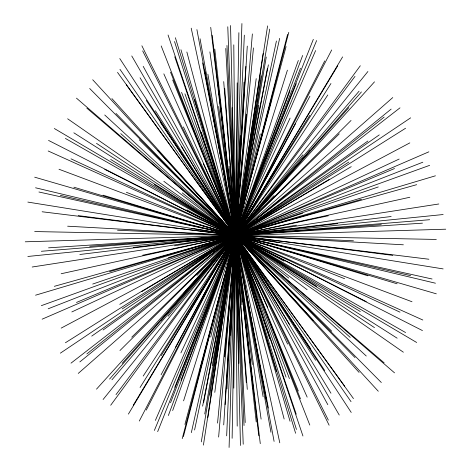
<?xml version="1.0" encoding="UTF-8"?>
<svg xmlns="http://www.w3.org/2000/svg" width="471" height="471" viewBox="0 0 471 471"><rect width="100%" height="100%" fill="white"/><g stroke="black" fill="none" stroke-linecap="round" stroke-linejoin="round"><path stroke-width="0.71" d="M233.793 388.169L237.207 82.831M232.126 438.301L238.874 32.699M229.083 447.45L241.917 23.55M226.669 435.852L244.331 35.148M230.543 335.252L240.457 135.748M226.963 388.793L244.037 82.207M225.12 404.642L245.88 66.358M223.713 424.913L247.287 46.087M218.632 437.064L252.368 33.936M224.585 356.877L246.415 114.123M217.549 423.099L253.451 47.901M214.788 392.378L256.212 78.622M207.888 417.524L263.112 53.476M203.413 445.101L267.587 25.899M209.895 395.198L261.105 75.802M201.294 441.88L269.706 29.12M225.12 297.23L245.88 173.77M204.75 413.962L266.25 57.038M212.215 365.72L258.785 105.28M203.696 402.228L267.304 68.772M202.612 406.173L268.388 64.827M227.781 272.568L243.219 198.432M194.582 429.994L276.418 41.006M191.338 432.625L279.662 38.375M210.72 337.065L260.28 133.935M183.407 436.617L287.593 34.383M182.218 438.642L288.782 32.358M200.04 369.299L270.96 101.701M184.926 424.412L286.074 46.588M183.584 400.845L287.416 70.155M172.669 410.529L298.331 60.471M168.365 415.522L302.635 55.478M180.958 380.321L290.042 90.679M170.531 402.74L300.469 68.26M157.673 431.648L313.327 39.352M174.753 387.35L296.247 83.65M154.364 430.447L316.636 40.553M155.371 420.432L315.629 50.568M180.917 352.885L290.083 118.115M146.257 410.106L324.743 60.894M139.298 421.039L331.702 49.961M161.082 374.781L309.918 96.219M175.389 347.457L295.611 123.543M128.383 414.103L342.617 56.897M133.264 405.195L337.736 65.805M161.194 355.652L309.806 115.348M140.052 387.492L330.948 83.508M143.196 376.046L327.804 94.954M110.697 405.237L360.303 65.763M115.99 394.627L355.01 76.373M103.09 399.502L367.91 71.498M168.059 316.212L302.941 154.788M111.927 379.809L359.073 91.191M161.082 320.404L309.918 150.596M109.578 379.073L361.422 91.927M122.172 363.335L348.828 107.665M183.584 293.433L287.416 177.567M96.502 389.152L374.498 81.848M196.902 275.388L274.098 195.612M119.958 350.536L351.042 120.464M131.756 337.165L339.244 133.835M78.239 373.426L392.761 97.574M79.84 361.911L391.16 109.089M86.841 353.939L384.159 117.061M71.009 363.153L399.991 107.847M103.096 329.994L367.904 141.006M91.733 336.111L379.267 134.889M60.353 353.162L410.647 117.838M122.172 308.958L348.828 162.042M65.416 342.753L405.584 128.247M141.877 291.578L329.123 179.422M119.769 304.343L351.231 166.657M61.171 328.116L409.829 142.884M71.833 311.943L399.167 159.057M42.131 319.179L428.869 151.821M76.467 302.464L394.533 168.536M48.177 308.788L422.823 162.212M41.348 305.655L429.652 165.345M92.71 284.06L378.29 186.94M168.365 257.719L302.635 213.281M35.555 295.199L435.445 175.801M109.578 271.661L361.422 199.339M54.342 286.321L416.658 184.679M61.171 273.745L409.829 197.255M142.672 255.217L328.328 215.783M174.541 245.838L296.459 225.162M32.181 267.016L438.819 203.984M79.84 254.493L391.16 216.507M133.264 247.393L337.736 223.607M27.854 256.465L443.146 214.535M41.348 251.279L429.652 219.721M89.673 246.292L381.327 224.708M48.548 247.834L422.452 223.166M25.263 241.8L445.737 229.2M34.683 231.561L436.317 239.439M117.526 230.207L353.474 240.793M67.636 226.204L403.364 244.796M42.131 211.767L428.869 259.233M78.239 215.624L392.761 255.376M27.854 202.088L443.146 268.912M191.338 228.311L279.662 242.689M38.928 191.997L432.072 279.003M60.353 195.359L410.647 275.641M35.555 187.788L435.445 283.212M34.683 177.184L436.317 293.816M73.847 187.187L397.153 283.813M103.09 195.188L367.91 275.812M58.999 169.254L412.001 301.746M126.375 192.292L344.625 278.708M226.669 231.544L244.331 239.456M48.177 150.985L422.823 320.015M71.009 158.839L399.991 312.161M104.727 169.36L366.273 301.64M48.548 140.423L422.452 330.577M186.863 209.813L284.137 261.187M65.416 138.445L405.584 332.555M54.342 128.518L416.658 342.482M110.697 159.451L360.303 311.549M154.364 184.661L316.636 286.339M73.847 132.81L397.153 338.19M96.502 143.367L374.498 327.633M67.636 118.792L403.364 352.208M163.837 181.27L307.163 289.73M182.218 192.857L288.782 278.143M86.841 108.147L384.159 362.853M76.467 98.151L394.533 372.849M120.759 133.599L350.241 337.401M104.727 114.983L366.273 356.017M139.298 139.828L331.702 331.172M89.673 88.483L381.327 382.517M115.99 113.417L355.01 357.583M92.71 79.752L378.29 391.248M157.673 150.437L313.327 320.563M111.927 98.598L359.073 372.402M126.375 84.88L344.625 386.12M117.526 72.404L353.474 398.596M119.958 69.325L351.042 401.675M160.152 122.007L310.848 348.993M146.257 100.394L324.743 370.606M119.769 58.551L351.231 412.449M155.371 110.72L315.629 360.28M181.588 146.746L289.412 324.254M140.052 77.786L330.948 393.214M131.756 55.955L339.244 415.045M143.196 66.34L327.804 404.66M142.672 50.903L328.328 420.097M141.877 45.787L329.123 425.213M183.407 126.905L287.593 344.095M203.413 163.89L267.587 307.11M163.837 73.859L307.163 397.141M172.669 79.946L298.331 391.054M170.531 72.157L300.469 398.843M161.194 45.94L309.806 425.06M181.588 92.369L289.412 378.631M184.926 93.829L286.074 377.171M174.753 56.767L296.247 414.233M168.059 35.001L302.941 435.999M225.774 206.251L245.226 264.749M201.294 132.168L269.706 338.832M174.541 41.53L296.459 429.47M175.389 37.745L295.611 433.255M194.582 99.41L276.418 371.59M180.958 49.738L290.042 421.262M186.863 52.004L284.137 418.996M191.214 28.189L279.786 442.811M202.612 62.855L268.388 408.145M196.902 29.602L274.098 441.398M204.75 70.65L266.25 400.35M200.04 38.716L270.96 432.284M207.888 74.206L263.112 396.794M209.895 51.887L261.105 419.113M218.632 106.481L252.368 364.519M210.72 27.353L260.28 443.647M212.215 35.137L258.785 435.863M217.549 79.782L253.451 391.218M214.788 49.061L256.212 421.939M229.083 166.239L241.917 304.761M223.713 81.595L247.287 389.405M224.72 88.43L246.28 382.57M225.774 48.448L245.226 422.552M226.963 45.481L244.037 425.519M227.781 26.776L243.219 444.224M232.126 107.718L238.874 363.282M230.543 25.54L240.457 445.46M233.793 44.857L237.207 426.143"/></g></svg>
